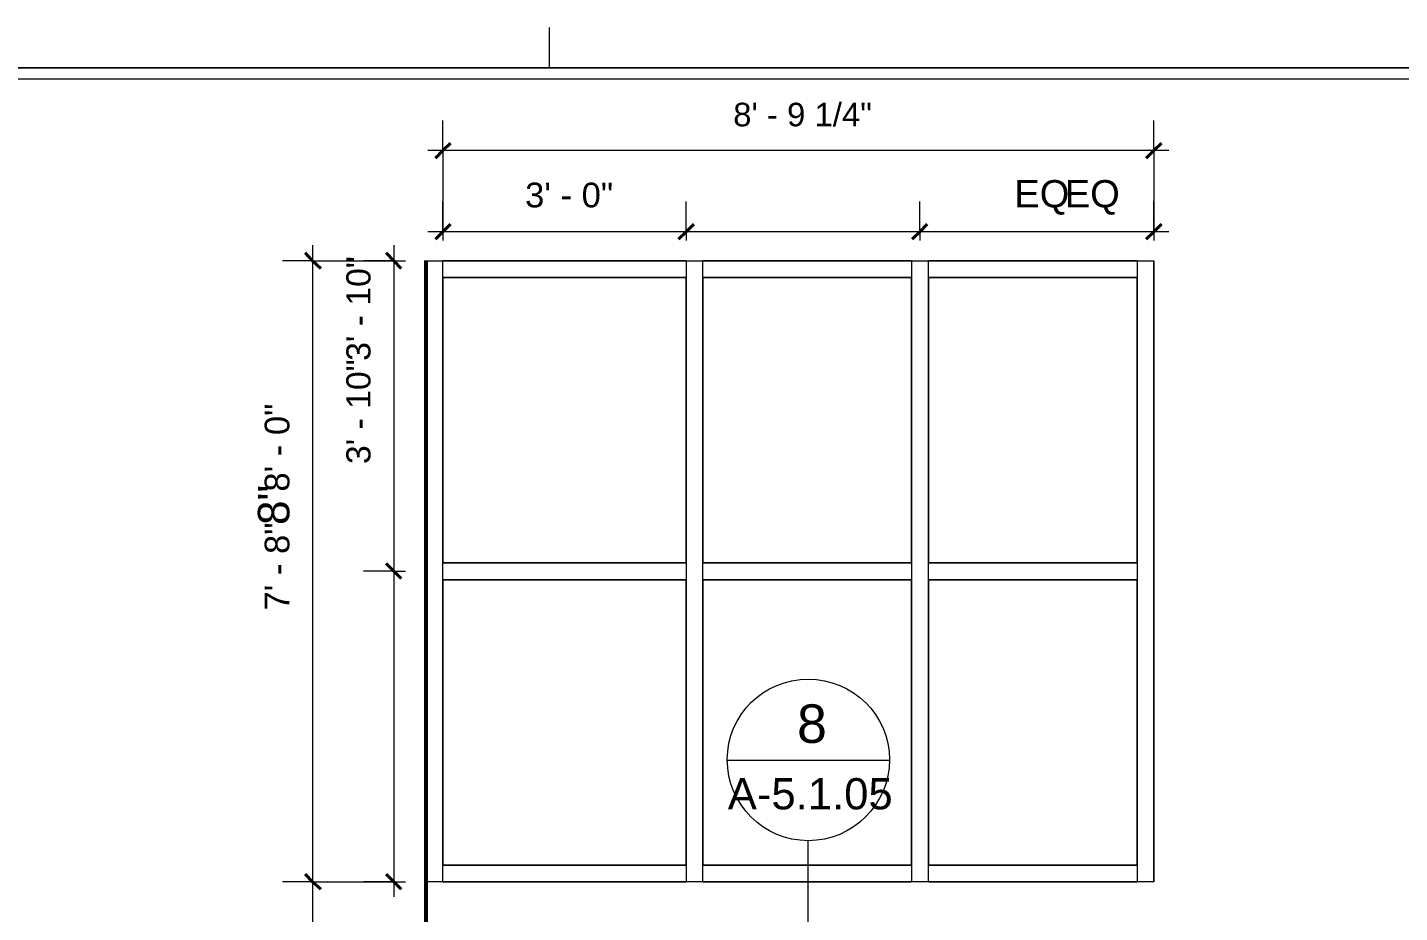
# Model space of a CAD drawing. Header units: inches. Extents: x -6061 to 13621, y -296 to 7483.
# Drawn here: x -5495.1 to -5291.8, y 706.9 to 838.1 of the extents above; entities that cross this region are included whole.
import ezdxf

# ---------------------------------------------------------------- set-up
doc = ezdxf.new("R2010")
doc.units = ezdxf.units.IN
doc.header["$MEASUREMENT"] = 0
doc.layers.get('0').update_dxf_attribs({"linetype": 'CONTINUOUS'})
doc.styles.add('Arial$001H0', font='arial.ttf')

msp = doc.modelspace()

# ---------------------------------------------------------------- linework, layer by layer
at = {"color": 8, "linetype": 'Continuous', "lineweight": 9, "true_color": 0x7f7f7f}
for p, q in [((-5417.73171, 832.10905), (-5417.73171, 838.11584)), ((-6000.06972, 832.10905), (-4553.39506, 832.10905))]:
    msp.add_line(p, q, dxfattribs=at)
at = {"color": 7, "linetype": 'Continuous', "lineweight": 9, "true_color": 0x000007}
for p, q in [((-4553.39506, 832.10905), (-5994.06293, 832.10905)), ((-5992.46112, 830.50724), (-4554.59642, 830.50724)), ((-5433.50954, 819.8552), (-5433.50954, 824.34027)), ((-5328.19053, 819.8552), (-5328.19053, 824.34027)), ((-5325.948, 819.8552), (-5435.75207, 819.8552)), ((-5433.50954, 819.8552), (-5433.50954, 806.56018)), ((-5328.19053, 819.8552), (-5328.19053, 806.56018)), ((-5433.50954, 807.84163), (-5433.50954, 812.3267)), ((-5397.46881, 807.84163), (-5397.46881, 812.3267)), ((-5397.46881, 807.84163), (-5397.46881, 812.3267)), ((-5362.86972, 807.84163), (-5362.86972, 812.3267)), ((-5328.19053, 807.84163), (-5328.19053, 812.3267)), ((-5395.22628, 807.84163), (-5435.75207, 807.84163)), ((-5433.50954, 807.84163), (-5433.50954, 806.56018)), ((-5362.86972, 807.84163), (-5399.71135, 807.84163)), ((-5397.46881, 807.84163), (-5397.46881, 806.56018)), ((-5397.46881, 807.84163), (-5397.46881, 806.56018)), ((-5325.948, 807.84163), (-5362.86972, 807.84163)), ((-5362.86972, 807.84163), (-5362.86972, 806.56018)), ((-5328.19053, 807.84163), (-5328.19053, 806.56018)), ((-5452.81135, 805.83937), (-5452.81135, 711.49276)), ((-5440.79777, 805.83937), (-5440.79777, 757.5448)), ((-5452.81135, 803.51674), (-5457.29642, 803.51674)), ((-5452.81135, 803.51674), (-5439.03578, 803.51674)), ((-5440.79777, 803.51674), (-5445.28284, 803.51674)), ((-5440.79777, 803.51674), (-5439.03578, 803.51674)), ((-5435.99234, 803.51674), (-5433.50954, 803.51674)), ((-5435.99234, 803.51674), (-5435.99234, 757.5448)), ((-5433.50954, 801.03394), (-5433.50954, 803.51674)), ((-5397.46881, 803.51674), (-5433.50954, 803.51674)), ((-5433.50954, 757.5448), (-5433.50954, 803.51674)), ((-5397.46881, 803.51674), (-5397.46881, 801.03394)), ((-5397.46881, 803.51674), (-5394.98601, 803.51674)), ((-5397.46881, 803.51674), (-5397.46881, 757.5448)), ((-5394.98601, 757.5448), (-5394.98601, 803.51674)), ((-5394.98601, 801.03394), (-5394.98601, 803.51674)), ((-5364.07108, 803.51674), (-5394.98601, 803.51674)), ((-5364.07108, 803.51674), (-5364.07108, 801.03394)), ((-5364.07108, 803.51674), (-5361.58827, 803.51674)), ((-5364.07108, 803.51674), (-5364.07108, 757.5448)), ((-5361.58827, 801.03394), (-5361.58827, 803.51674)), ((-5330.67334, 803.51674), (-5361.58827, 803.51674)), ((-5361.58827, 757.5448), (-5361.58827, 803.51674)), ((-5330.67334, 803.51674), (-5330.67334, 801.03394)), ((-5330.67334, 803.51674), (-5328.19053, 803.51674)), ((-5330.67334, 803.51674), (-5330.67334, 757.5448)), ((-5328.19053, 757.5448), (-5328.19053, 803.51674)), ((-5397.46881, 801.03394), (-5433.50954, 801.03394)), ((-5433.50954, 801.03394), (-5433.50954, 758.74615)), ((-5433.50954, 801.03394), (-5397.46881, 801.03394)), ((-5397.46881, 758.74615), (-5397.46881, 801.03394)), ((-5364.07108, 801.03394), (-5394.98601, 801.03394)), ((-5394.98601, 801.03394), (-5394.98601, 758.74615)), ((-5394.98601, 801.03394), (-5364.07108, 801.03394)), ((-5364.07108, 758.74615), (-5364.07108, 801.03394)), ((-5361.58827, 801.03394), (-5330.67334, 801.03394)), ((-5330.67334, 801.03394), (-5361.58827, 801.03394)), ((-5361.58827, 801.03394), (-5361.58827, 758.74615)), ((-5330.67334, 758.74615), (-5330.67334, 801.03394)), ((-5433.50954, 758.74615), (-5397.46881, 758.74615)), ((-5433.50954, 756.26335), (-5433.50954, 758.74615)), ((-5397.46881, 758.74615), (-5433.50954, 758.74615)), ((-5397.46881, 758.74615), (-5397.46881, 756.26335)), ((-5394.98601, 758.74615), (-5364.07108, 758.74615)), ((-5394.98601, 756.26335), (-5394.98601, 758.74615)), ((-5364.07108, 758.74615), (-5394.98601, 758.74615)), ((-5364.07108, 758.74615), (-5364.07108, 756.26335)), ((-5361.58827, 758.74615), (-5330.67334, 758.74615)), ((-5361.58827, 756.26335), (-5361.58827, 758.74615)), ((-5330.67334, 758.74615), (-5361.58827, 758.74615)), ((-5330.67334, 758.74615), (-5330.67334, 756.26335)), ((-5440.79777, 757.5448), (-5445.28284, 757.5448)), ((-5440.79777, 757.5448), (-5440.79777, 709.25023)), ((-5440.79777, 757.5448), (-5439.03578, 757.5448)), ((-5435.99234, 757.5448), (-5435.99234, 711.49276)), ((-5433.50954, 711.49276), (-5433.50954, 757.5448)), ((-5397.46881, 756.26335), (-5433.50954, 756.26335)), ((-5433.50954, 756.26335), (-5433.50954, 713.97557)), ((-5433.50954, 756.26335), (-5397.46881, 756.26335)), ((-5397.46881, 757.5448), (-5397.46881, 711.49276)), ((-5397.46881, 713.97557), (-5397.46881, 756.26335)), ((-5394.98601, 711.49276), (-5394.98601, 757.5448)), ((-5364.07108, 756.26335), (-5394.98601, 756.26335)), ((-5394.98601, 756.26335), (-5394.98601, 713.97557)), ((-5394.98601, 756.26335), (-5364.07108, 756.26335)), ((-5364.07108, 757.5448), (-5364.07108, 711.49276)), ((-5364.07108, 713.97557), (-5364.07108, 756.26335)), ((-5361.58827, 711.49276), (-5361.58827, 757.5448)), ((-5330.67334, 756.26335), (-5361.58827, 756.26335)), ((-5361.58827, 756.26335), (-5361.58827, 713.97557)), ((-5361.58827, 756.26335), (-5330.67334, 756.26335)), ((-5330.67334, 757.5448), (-5330.67334, 711.49276)), ((-5330.67334, 713.97557), (-5330.67334, 756.26335)), ((-5328.19053, 711.49276), (-5328.19053, 757.5448)), ((-5379.36836, 741.5267), (-5379.36836, 741.5267)), ((-5391.46203, 729.51312), (-5367.43488, 729.51312)), ((-5379.44845, 717.49955), (-5379.44845, 695.23439)), ((-5379.36836, 717.57964), (-5379.36836, 717.57964)), ((-5433.50954, 713.97557), (-5397.46881, 713.97557)), ((-5433.50954, 711.49276), (-5433.50954, 713.97557)), ((-5397.46881, 713.97557), (-5433.50954, 713.97557)), ((-5397.46881, 713.97557), (-5397.46881, 711.49276)), ((-5394.98601, 713.97557), (-5364.07108, 713.97557)), ((-5394.98601, 711.49276), (-5394.98601, 713.97557)), ((-5364.07108, 713.97557), (-5394.98601, 713.97557)), ((-5364.07108, 713.97557), (-5364.07108, 711.49276)), ((-5361.58827, 713.97557), (-5330.67334, 713.97557)), ((-5361.58827, 711.49276), (-5361.58827, 713.97557)), ((-5330.67334, 713.97557), (-5361.58827, 713.97557)), ((-5330.67334, 713.97557), (-5330.67334, 711.49276)), ((-5452.81135, 711.49276), (-5457.29642, 711.49276)), ((-5452.81135, 711.49276), (-5452.81135, 703.48371)), ((-5452.81135, 711.49276), (-5439.03578, 711.49276)), ((-5440.79777, 711.49276), (-5445.28284, 711.49276)), ((-5440.79777, 711.49276), (-5439.03578, 711.49276)), ((-5433.50954, 711.49276), (-5435.99234, 711.49276)), ((-5433.50954, 711.49276), (-5397.46881, 711.49276)), ((-5394.98601, 711.49276), (-5397.46881, 711.49276)), ((-5394.98601, 711.49276), (-5364.07108, 711.49276)), ((-5361.58827, 711.49276), (-5364.07108, 711.49276)), ((-5361.58827, 711.49276), (-5330.67334, 711.49276)), ((-5328.19053, 711.49276), (-5330.67334, 711.49276))]:
    msp.add_line(p, q, dxfattribs=at)
at = {"color": 7, "linetype": 'Continuous', "lineweight": 40, "true_color": 0x000007}
for p, q in [((-5433.50954, 819.8552), (-5434.63081, 818.73394)), ((-5433.50954, 819.8552), (-5432.38827, 820.97647)), ((-5328.19053, 819.8552), (-5329.3118, 818.73394)), ((-5328.19053, 819.8552), (-5327.06927, 820.97647)), ((-5433.50954, 807.84163), (-5434.63081, 806.72036)), ((-5433.50954, 807.84163), (-5432.38827, 808.9629)), ((-5397.46881, 807.84163), (-5398.59008, 806.72036)), ((-5397.46881, 807.84163), (-5398.59008, 806.72036)), ((-5397.46881, 807.84163), (-5396.34755, 808.9629)), ((-5397.46881, 807.84163), (-5396.34755, 808.9629)), ((-5362.86972, 807.84163), (-5363.99099, 806.72036)), ((-5362.86972, 807.84163), (-5361.74845, 808.9629)), ((-5328.19053, 807.84163), (-5329.3118, 806.72036)), ((-5328.19053, 807.84163), (-5327.06927, 808.9629)), ((-5452.81135, 803.51674), (-5453.93262, 804.7181)), ((-5452.81135, 803.51674), (-5451.60999, 802.39547)), ((-5440.79777, 803.51674), (-5441.91904, 804.7181)), ((-5440.79777, 803.51674), (-5439.67651, 802.39547)), ((-5440.79777, 757.5448), (-5441.91904, 758.66606)), ((-5440.79777, 757.5448), (-5439.67651, 756.42353)), ((-5452.81135, 711.49276), (-5453.93262, 712.61403)), ((-5440.79777, 711.49276), (-5441.91904, 712.61403)), ((-5452.81135, 711.49276), (-5451.60999, 710.37149)), ((-5440.79777, 711.49276), (-5439.67651, 710.37149))]:
    msp.add_line(p, q, dxfattribs=at)
at = {"color": 7, "linetype": 'Continuous', "lineweight": 53, "true_color": 0x000007}
msp.add_line((-5435.99234, 607.4552), (-5435.99234, 803.59683), dxfattribs=at)
at = {"color": 7, "linetype": 'Continuous', "lineweight": 18, "true_color": 0x000007}
for p, q in [((-5435.99234, 803.51674), (-5328.19053, 803.51674)), ((-5328.19053, 803.51674), (-5328.19053, 711.49276)), ((-5328.27062, 711.49276), (-5435.99234, 711.49276)), ((-5328.19053, 711.49276), (-5328.27062, 711.49276))]:
    msp.add_line(p, q, dxfattribs=at)
at = {"color": 250, "linetype": 'Continuous', "lineweight": 9, "true_color": 0x303030}
for p, q in [((-5435.99234, 794.6267), (-5435.99234, 794.6267)), ((-5435.99234, 776.28597), (-5435.99234, 776.28597)), ((-5435.99234, 768.27692), (-5435.99234, 768.27692)), ((-5435.99234, 768.03665), (-5435.99234, 768.03665)), ((-5435.99234, 767.39593), (-5435.99234, 767.39593)), ((-5435.99234, 761.62941), (-5435.99234, 761.62941)), ((-5435.99234, 732.95701), (-5435.99234, 732.95701)), ((-5435.99234, 728.63213), (-5435.99234, 728.55204)), ((-5435.99234, 725.58869), (-5435.99234, 725.66878)), ((-5435.99234, 723.10588), (-5435.99234, 723.10588)), ((-5435.99234, 720.30271), (-5435.99234, 720.30271))]:
    msp.add_line(p, q, dxfattribs=at)
at = {"color": 7, "linetype": 'Continuous', "lineweight": 9, "true_color": 0x000007}
for points in [[(-5391.38194, 729.59321), (-5391.38194, 736.24072), (-5386.01587, 741.5267), (-5379.36836, 741.5267)], [(-5379.36836, 741.5267), (-5372.80094, 741.5267), (-5367.35479, 736.24072), (-5367.35479, 729.59321)], [(-5379.36836, 717.57964), (-5386.01587, 717.57964), (-5391.38194, 722.9457), (-5391.38194, 729.59321)], [(-5367.35479, 729.59321), (-5367.35479, 722.9457), (-5372.80094, 717.57964), (-5379.36836, 717.57964)]]:
    msp.add_open_spline(points, degree=3, dxfattribs=at)

# ---------------------------------------------------------------- texts
at = {"color": 7, "true_color": 0x000007, "style": 'Arial$001H0'}
for s, height, p in [('8\' - 9 1/4"', 3.4905041, (-5390.50121, 823.45889)), ('EQ', 4.043475, (-5348.85419, 811.44532)), ('EQ', 4.043475, (-5341.38169, 811.44532)), ('3\' - 0"', 3.667117, (-5421.33605, 811.44532)), ('8', 5.70803, (-5381.05051, 732.07564)), ('A-5.1.05', 4.626402, (-5391.30212, 722.22451))]:
    msp.add_text(s, height=height, dxfattribs=at).set_placement(p)
for s, height, p in [('3\' - 10"', 3.58006, (-5444.24188, 788.69644)), ('3\' - 10"', 3.58006, (-5444.24188, 773.40235)), ('8\' - 0"', 3.667117, (-5456.25545, 769.32235)), ('8"', 4.678655, (-5456.25545, 764.36899)), ('7\' - 8"', 3.667117, (-5456.25545, 751.69782))]:
    msp.add_text(s, height=height, rotation=90, dxfattribs=at).set_placement(p)

doc.saveas('drawing.dxf')
